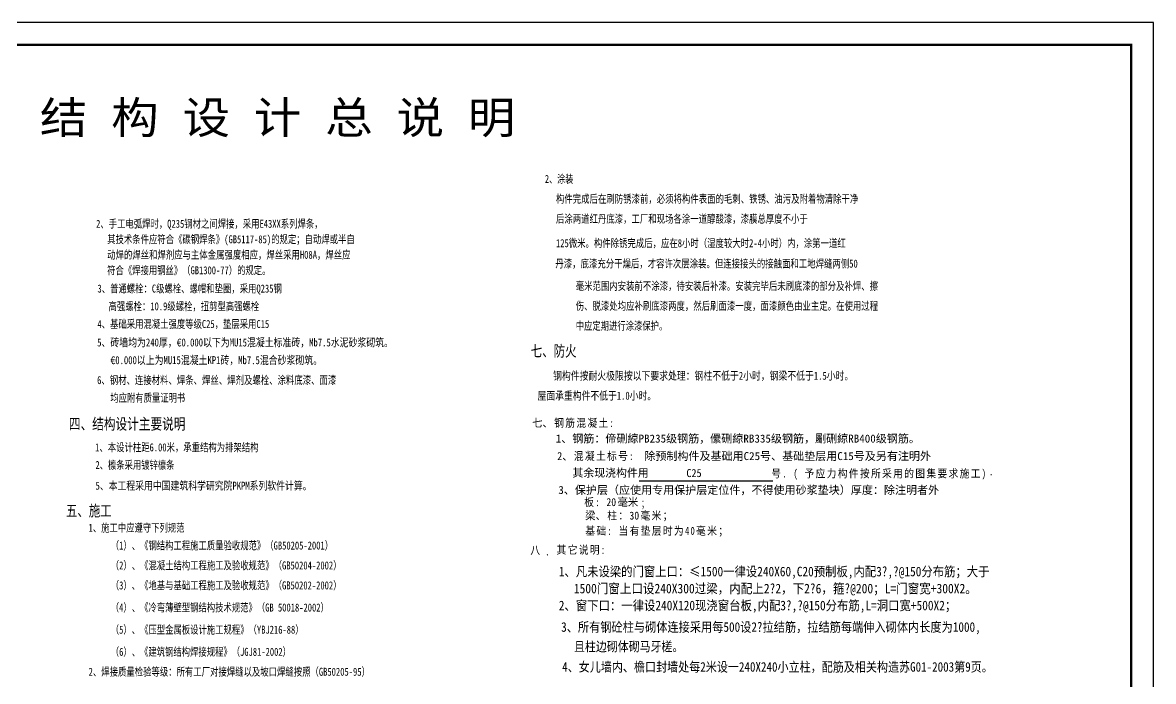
# Model space of a CAD drawing. Header units: millimetres. Extents: x 1442233 to 1526333, y -21810 to 275190.
# Drawn here: x 1475295 to 1526333, y 245448 to 275190 of the extents above; entities that cross this region are included whole.
import ezdxf
from ezdxf.enums import TextEntityAlignment as Align

# ---------------------------------------------------------------- set-up
doc = ezdxf.new("R2010")
doc.units = ezdxf.units.MM
doc.header["$LTSCALE"] = 1500
for name, color, linetype in [('1', 7, 'Continuous'), ('PUB_TITLE', 4, 'Continuous'), ('中文', 2, 'Continuous'), ('层0', 7, 'Continuous'), ('层149384', 7, 'Continuous'), ('层15001', 7, 'Continuous')]:
    doc.layers.add(name, color=color, linetype=linetype)
doc.styles.add('HZ', font='', dxfattribs={"width": 0.7, "height": 5})
doc.styles.get('HZ').set_extended_font_data('SimSun')

# ---------------------------------------------------------------- blocks, each defined once
blk = doc.blocks.new('1234')
at = {"layer": 'PUB_TITLE'}
blk.add_lwpolyline([(1825234, 779394), (1909334, 779394), (1909334, 838794), (1825234, 838794)], close=True, dxfattribs=at)
at = {"layer": 'PUB_TITLE', "const_width": 100}
blk.add_lwpolyline([(1827734, 780394), (1908334, 780394), (1908334, 837794), (1827734, 837794)], close=True, dxfattribs=at)

msp = doc.modelspace()

# ---------------------------------------------------------------- linework, layer by layer
at = {"layer": '层15001'}
msp.add_line((1503126, 254507), (1509153, 254507), dxfattribs=at)

# ---------------------------------------------------------------- block references
at = {"layer": '1'}
msp.add_blockref('1234', (-383001, -563604), dxfattribs=at)

# ---------------------------------------------------------------- texts
at = {"layer": '中文', "style": 'HZ'}
for s, height, width, p, p2 in [('七、', 361.3, 0.907291, (1498288, 256936), (1499225, 256936)), ('钢', 361, 0.846805, (1499288, 256936), (1499725, 256936)), ('筋', 361, 0.846805, (1499788, 256936), (1500225, 256936)), ('混', 361, 0.846805, (1500288, 256936), (1500725, 256936)), ('凝', 361, 0.846805, (1500788, 256936), (1501225, 256936)), ('土', 361, 0.846805, (1501288, 256936), (1501725, 256936)), (':', 361, 0.725833, (1501788, 256936), (1501975, 256936)), ('1、钢筋：偙硎綡PB235级钢筋，儽硎綡RB335级钢筋，劚硎綡RB400级钢筋。', 361.25, 0.964111, (1499358, 256229), (1515796, 256229)), ('2、', 361.3, 0.887129, (1499425, 255439), (1500113, 255439)), ('混', 361, 0.846805, (1500175, 255439), (1500613, 255439)), ('凝', 361, 0.846805, (1500675, 255439), (1501113, 255439)), ('土', 361, 0.846805, (1501175, 255439), (1501613, 255439)), ('标', 361, 0.846805, (1501675, 255439), (1502113, 255439)), ('号', 361, 0.846805, (1502175, 255439), (1502613, 255439)), (':', 361, 0.725833, (1502675, 255439), (1502863, 255439)), ('除预制构件及基础用C25号、基础垫层用C15号及另有注明外', 361.25, 0.963124, (1503357, 255439), (1516295, 255439)), ('其余现浇构件用', 361.3, 0.950495, (1500115, 254684), (1503553, 254684)), ('C25', 361.3, 0.887129, (1505255, 254673), (1505942, 254673)), ('号', 361, 0.846805, (1509088, 254654), (1509526, 254654)), ('.', 361, 0.725833, (1509588, 254654), (1509776, 254654)), ('(', 361, 0.725833, (1510088, 254654), (1510276, 254654)), ('予', 361, 0.846805, (1510588, 254654), (1511026, 254654)), ('应', 361, 0.846805, (1511088, 254654), (1511526, 254654)), ('力', 361, 0.846805, (1511588, 254654), (1512026, 254654)), ('构', 361, 0.846805, (1512088, 254654), (1512526, 254654)), ('件', 361, 0.846805, (1512588, 254654), (1513026, 254654)), ('按', 361, 0.846805, (1513088, 254654), (1513526, 254654)), ('所', 361, 0.846805, (1513588, 254654), (1514026, 254654)), ('采', 361, 0.846805, (1514088, 254654), (1514526, 254654)), ('用', 361, 0.846805, (1514588, 254654), (1515026, 254654)), ('的', 361, 0.846805, (1515088, 254654), (1515526, 254654)), ('图', 361, 0.846805, (1515588, 254654), (1516026, 254654)), ('集', 361, 0.846805, (1516088, 254654), (1516526, 254654)), ('要', 361, 0.846805, (1516588, 254654), (1517026, 254654)), ('求', 361, 0.846805, (1517088, 254654), (1517526, 254654)), ('施', 361, 0.846805, (1517588, 254654), (1518026, 254654)), ('工', 361, 0.846805, (1518088, 254654), (1518526, 254654)), (')', 361, 0.725833, (1518588, 254654), (1518776, 254654)), ('.', 361, 0.725833, (1518915, 254754), (1519102, 254754)), ('3、保护层（应使用专用保护层定位件，不得使用砂浆垫块）厚度：除注明者外', 361.25, 0.96427, (1499474, 253908), (1516661, 253908)), ('板', 361, 0.846805, (1500645, 253362), (1501083, 253362)), ('20', 361.3, 0.846805, (1501645, 253362), (1502083, 253362)), ('毫米', 361.3, 0.907291, (1502145, 253362), (1503083, 253362)), ('梁、', 361.3, 0.907291, (1500685, 252753), (1501623, 252753)), (':', 361, 0.725833, (1501145, 253362), (1501333, 253362)), ('柱', 361, 0.846805, (1501685, 252753), (1502123, 252753)), ('毫', 361, 0.846805, (1503185, 252753), (1503623, 252753)), ('；', 361, 0.592763, (1503219, 253292), (1503525, 253292)), ('米', 361, 0.846805, (1503685, 252753), (1504123, 252753)), ('：', 361, 0.846805, (1502185, 252753), (1502623, 252753)), ('30', 361.3, 0.846805, (1502685, 252753), (1503123, 252753)), ('；', 361, 0.846805, (1504185, 252753), (1504623, 252753)), ('基', 361, 0.846805, (1500694, 252063), (1501132, 252063)), ('础', 361, 0.846805, (1501194, 252063), (1501632, 252063)), (':', 361, 0.725833, (1501694, 252063), (1501882, 252063)), ('当', 361, 0.846805, (1502194, 252063), (1502632, 252063)), ('有', 361, 0.846805, (1502694, 252063), (1503132, 252063)), ('垫', 361, 0.846805, (1503194, 252063), (1503632, 252063)), ('层', 361, 0.846805, (1503694, 252063), (1504132, 252063)), ('时', 361, 0.846805, (1504194, 252063), (1504632, 252063)), ('为', 361, 0.846805, (1504694, 252063), (1505132, 252063)), ('4', 361, 0.725833, (1505194, 252063), (1505382, 252063)), ('0', 361, 0.725833, (1505444, 252063), (1505632, 252063)), ('毫', 361, 0.846805, (1505694, 252063), (1506132, 252063)), ('米', 361, 0.846805, (1506194, 252063), (1506632, 252063)), ('；', 361, 0.846805, (1506694, 252063), (1507132, 252063)), ('其', 361, 0.846805, (1499398, 251207), (1499835, 251207)), ('它', 361, 0.846805, (1499898, 251207), (1500335, 251207)), ('说', 361, 0.846805, (1500398, 251207), (1500835, 251207)), ('八', 361, 0.846805, (1498212, 251189), (1498650, 251189)), ('`', 361, 0.725833, (1498898, 250807), (1499085, 250807)), ('明', 361, 0.846805, (1500898, 251207), (1501335, 251207)), (':', 361, 0.725833, (1501398, 251207), (1501585, 251207)), ('1、凡未设梁的门窗上口：≤1500一律设240X60,C20预制板,内配3?,?@150分布筋；大于', 433.5, 0.825051, (1499496, 250192), (1518934, 250192)), ('1500门窗上口设240X300过梁，内配上2?2，下2?6，箍?@200；L=门窗宽+300X2。', 433.5, 0.838164, (1500175, 249424), (1518362, 249424)), ('2、窗下口：一律设240X120现浇窗台板,内配3?,?@150分布筋,L=洞口宽+500X2；', 433.5, 0.826643, (1499496, 248659), (1517434, 248659)), ('3、所有钢砼柱与砌体连接采用每500设2?拉结筋，拉结筋每端伸入砌体内长度为1000,', 433.5, 0.814545, (1499602, 247686), (1518539, 247686)), ('且柱边砌体砌马牙槎。', 433.5, 0.7964, (1500182, 246805), (1505119, 246805)), ('4、女儿墙内、檐口封墙处每2米设一240X240小立柱，配筋及相关构造苏G01-2003第9页。', 433.5, 0.803896, (1499648, 245886), (1519086, 245886))]:
    msp.add_text(s, height=height, dxfattribs=dict(at, width=width)).set_placement(p, p2, align=Align.FIT)
at = {"layer": '层0', "style": 'HZ'}
for s, width, p, p2 in [('钢构件按耐火极限按以下要求处理：钢柱不低于2小时，钢梁不低于1.5小时。', 0.771375, (1499238, 259065), (1512788, 259065)), ('屋面承重构件不低于1.0小时。', 0.767053, (1498538, 258165), (1503888, 258165))]:
    msp.add_text(s, height=361.25, dxfattribs=dict(at, width=width)).set_placement(p, p2, align=Align.FIT)
at = {"layer": '层149384', "style": 'HZ'}
for s, height, width, p, p2 in [('结 构 设 计 总 说 明', 1445, 1.038775, (1476071, 270179), (1497539, 270179)), ('2、涂装', 361.3, 0.710063, (1498868, 267951), (1500152, 267951)), ('构件完成后在刷防锈漆前，必须将构件表面的毛刺、铁锈、油污及附着物清除干净', 361.25, 0.7338, (1499368, 267051), (1513016, 267051)), ('后涂两道红丹底漆，工厂和现场各涂一道醇酸漆，漆膜总厚度不小于', 361.25, 0.733289, (1499368, 266151), (1510734, 266151)), ('2、手工电弧焊时，Q235钢材之间焊接，采用E43XX系列焊条，', 361.25, 0.732968, (1478611, 265927), (1488835, 265927)), ('其技术条件应符合《碳钢焊条》(GB5117-85)的规定；自动焊或半自', 361.25, 0.733196, (1479111, 265227), (1490286, 265227)), ('125微米。构件除锈完成后，应在8小时（湿度较大时2-4小时）内，涂第一道红', 361.25, 0.733689, (1499368, 265051), (1512446, 265051)), ('动焊的焊丝和焊剂应与主体金属强度相应，焊丝采用H08A，焊丝应', 361.25, 0.733142, (1479111, 264527), (1490095, 264527)), ('丹漆，底漆充分干燥后，才容许次层涂装。但连接接头的接触面和工地焊缝两侧50', 361.25, 0.73382, (1499341, 264129), (1512989, 264129)), ('符合《焊接用钢丝》（GB1300-77）的规定。', 361.25, 0.731595, (1479111, 263827), (1486481, 263827)), ('3、普通螺栓：C级螺栓、螺帽和垫圈，采用Q235钢', 361.25, 0.732193, (1478673, 263002), (1486995, 263002)), ('毫米范围内安装前不涂漆，待安装后补漆。安装完毕后未刷底漆的部分及补焊、擦', 361.25, 0.7338, (1500259, 263118), (1513907, 263118)), ('高强螺栓：10.9级螺栓，扭剪型高强螺栓', 361.25, 0.731264, (1479173, 262202), (1485974, 262202)), ('伤、脱漆处均应补刷底漆两度，然后刷面漆一度，面漆颜色由业主定。在使用过程', 361.25, 0.7338, (1500259, 262218), (1513907, 262218)), ('4、基础采用混凝土强度等级C25，垫层采用C15', 361.25, 0.731888, (1478673, 261402), (1486425, 261402)), ('中应定期进行涂漆保护。', 361.25, 0.727989, (1500259, 261318), (1504396, 261318)), ('5、砖墙均为240厚，€0.000以下为MU15混凝土标准砖，Mb7.5水泥砂浆砌筑。', 361.25, 0.759989, (1478661, 260570), (1492011, 260570)), ('七、防火', 505.7, 0.713344, (1498231, 260115), (1500295, 260115)), ('€0.000以上为MU15混凝土KP1砖，Mb7.5混合砂浆砌筑。', 361.25, 0.754471, (1479261, 259770), (1488811, 259770)), ('6、钢材、连接材料、焊条、焊丝、焊剂及螺栓、涂料底漆、面漆', 361.25, 0.733148, (1478657, 258870), (1489452, 258870)), ('均应附有质量证明书', 361.3, 0.72609, (1479257, 258070), (1482633, 258070)), ('四、结构设计主要说明', 505.7, 0.727156, (1477384, 256819), (1482644, 256819)), ('1、本设计柱距6.00米，承重结构为排架结构', 361.25, 0.731639, (1478570, 255834), (1485941, 255834)), ('2、檩条采用镀锌檩条', 361.3, 0.726693, (1478582, 255038), (1482149, 255038)), ('5、本工程采用中国建筑科学研究院PKPM系列软件计算。', 361.25, 0.770271, (1478586, 254102), (1488336, 254102)), ('五、施工', 505.7, 0.713319, (1477250, 252900), (1479314, 252900)), ('1、施工中应遵守下列规范', 361.25, 0.728335, (1478274, 252202), (1482601, 252202)), ('（1）、《钢结构工程施工质量验收规范》（GB50205-2001）', 361.25, 0.732905, (1479274, 251402), (1489308, 251402)), ('（2）、《混凝土结构工程施工及验收规范》（GB50204-2002）', 361.25, 0.733031, (1479274, 250502), (1489689, 250502)), ('（3）、《地基与基础工程施工及验收规范》（GB50202-2002）', 361.25, 0.733031, (1479274, 249602), (1489689, 249602)), ('（4）、《冷弯薄壁型钢结构技术规范》（GB 50018-2002）', 361.25, 0.732837, (1479274, 248602), (1489118, 248602)), ('（5）、《压型金属板设计施工规程》（YBJ216-88）', 361.25, 0.732376, (1479274, 247602), (1487977, 247602)), ('（6）、《建筑钢结构焊接规程》（JGJ81-2002）', 361.25, 0.732099, (1479274, 246602), (1487406, 246602)), ('2、焊接质量检验等级：所有工厂对接焊缝以及坡口焊缝按照（GB50205-95）', 361.25, 0.733589, (1478274, 245702), (1490971, 245702))]:
    msp.add_text(s, height=height, dxfattribs=dict(at, width=width)).set_placement(p, p2, align=Align.FIT)

doc.saveas('drawing.dxf')
